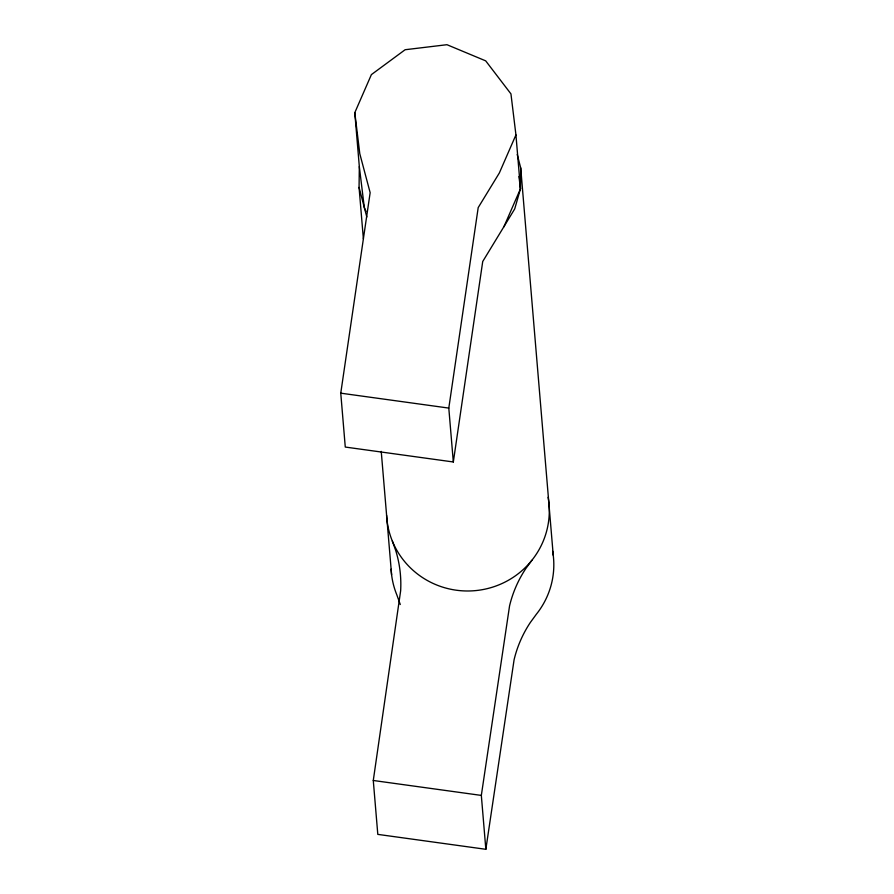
<?xml version="1.0" encoding="UTF-8"?>
<svg xmlns="http://www.w3.org/2000/svg" width="894" height="894" viewBox="0 0 894 894"><rect width="100%" height="100%" fill="white"/><g stroke="black" fill="none" stroke-linecap="round" stroke-linejoin="round"><path stroke-width="1.34" d="M363.377 238.81L359.064 187.405L359.321 166.563L354.795 112.666L371.39 74.615L405.127 49.729L446.966 44.7L485.699 60.859L510.943 93.881L515.939 134.916L520.464 188.813L514.721 208.905L482.726 261.495L453.325 461.974L345.274 447.056L340.759 393.17L370.15 192.679L359.79 153.701L354.795 112.666M503.87 226.864L520.464 188.813L520.721 167.96L517.224 154.506M552.637 551.173A81.41 79.868 -4.8 0 1 536.4 614.189L530.343 622.47A118.824 116.566 -4.8 0 0 514.095 659.738L485.844 849.3L377.804 834.381L373.279 780.484L400.646 590.8A118.824 116.566 -4.8 0 0 395.751 550.615L392.321 541.026M453.325 461.974L448.799 408.089L478.201 207.598L499.344 172.978L515.939 134.916M485.844 849.3L481.33 795.414L509.569 605.841A118.824 116.566 -4.8 0 1 525.817 568.573L531.874 560.303M340.759 393.17L448.799 408.089M373.279 780.484L481.33 795.414M400.277 604.5L396.847 594.923A81.41 79.868 -4.8 0 1 391.114 569.199M366.819 217.007L359.064 187.405M518.967 176.498L520.464 188.813M359.321 166.563L364.316 207.598A81.41 79.868 -4.8 0 0 365.992 211.409M520.721 167.96L553.241 555.286M381.235 451.381L391.594 574.73M548.111 497.276A81.41 79.868 -4.8 0 1 476.837 590.476A81.41 79.868 -4.8 0 1 386.588 515.313"/></g></svg>
